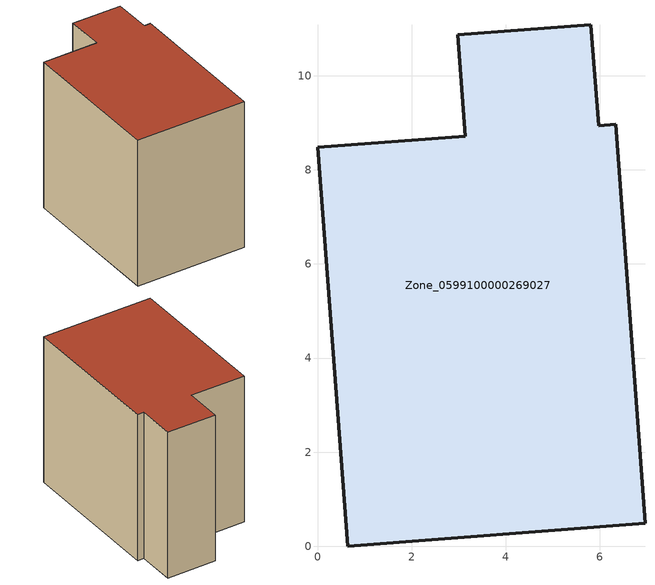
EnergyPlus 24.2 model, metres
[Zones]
Zone_0599100000269027
 floor ground (C_G): 6.96,0.49 0.64,0 0,8.47 3.14,8.72 2.98,10.87 5.8,11.08 5.97,8.94 6.34,8.96 z0
 wall outside (C_F): 5.97,8.94 5.8,11.08 2.98,10.87 3.14,8.72 0,8.47 0.64,0 6.96,0.49 6.34,8.96 5.97,8.94 z0:8.66
 roof outside (C_R): 6.96,0.49 6.34,8.96 5.97,8.94 5.8,11.08 2.98,10.87 3.14,8.72 0,8.47 0.64,0 z8.66
[BUILDING]
Pand.0599100000269027: North Axis=0; Terrain=City; Loads Convergence Tolerance Value=0.04; Temperature Convergence Tolerance Value=0.4; Solar Distribution=FullExterior; Maximum Number of Warmup Days=25; Minimum Number of Warmup Days=1
[Site:Location]
Rotterdam.The.Hague.AP_ZH_NLD Design_Conditions: Latitude=51.96; Longitude=4.45; Time Zone=1; Elevation=-4.5
[SITE:GROUNDTEMPERATURE:BUILDINGSURFACE]
18, 18, 18, 18, 18, 18, 18, 18, 18, 18, 18, 18
[MATERIAL] Thermal Absorptance=0.9; Solar Absorptance=0.7; Visible Absorptance=0.7
Name | Roughness | Thickness | Conductivity | Density | Specific Heat
G.TI.1946-1964 | MediumSmooth | 0.15 | 1 | 540 | 1210
F.TI.1946-1964 | Rough | 0.3 | 0.857143 | 1920 | 840
R.TI.1946-1964 | MediumRough | 0.2 | 0.277778 | 1500 | 1000
[CONSTRUCTION]
C_G: G.TI.1946-1964
C_F: F.TI.1946-1964
C_R: R.TI.1946-1964
[ZONE]
Zone_0599100000269027: Type=1; Multiplier=1; Ceiling Height=Autocalculate; Volume=Autocalculate; Floor Area=autocalculate; Part of Total Floor Area=Yes
[ZONEINFILTRATION:DESIGNFLOWRATE]
Infil_Zone_0599100000269027: Zone or ZoneList or Space or SpaceList=Zone_0599100000269027; Schedule=AlwaysOn; Design Flow Rate Calculation Method=Flow/Area; Flow Rate per Floor Area=0.003; Constant Term Coefficient=1; Temperature Term Coefficient=0; Velocity Term Coefficient=0; Velocity Squared Term Coefficient=0
[HVACTEMPLATE:ZONE:IDEALLOADSAIRSYSTEM]
Zone_0599100000269027: Maximum Heating Supply Air Temperature=50; Minimum Cooling Supply Air Temperature=13; Maximum Heating Supply Air Humidity Ratio=0.0156; Minimum Cooling Supply Air Humidity Ratio=0.0077; Heating Limit=NoLimit; Cooling Limit=NoLimit; Dehumidification Control Type=ConstantSensibleHeatRatio; Cooling Sensible Heat Ratio=0.7; Dehumidification Setpoint=60; Humidification Control Type=None; Humidification Setpoint=30; Outdoor Air Method=None; Outdoor Air Flow Rate per Person=0.00944; Outdoor Air Flow Rate per Zone Floor Area=0; Outdoor Air Flow Rate per Zone=0; Demand Controlled Ventilation Type=None; Outdoor Air Economizer Type=NoEconomizer; Heat Recovery Type=None; Sensible Heat Recovery Effectiveness=0.7; Latent Heat Recovery Effectiveness=0.65
[ZONECONTROL:THERMOSTAT]
ThermostatControl_Zone_0599100000269027: Zone or ZoneList=Zone_0599100000269027; Control Type Schedule=DualSetpointControlType; Control 1=Thermostat_Zone_0599100000269027; Temperature Difference Between Cutout And Setpoint=0
[THERMOSTATSETPOINT:DUALSETPOINT]
Thermostat_Zone_0599100000269027: Heating Setpoint Temperature Schedule=HeatingSetpoint_Zone_0599100000269027; Cooling Setpoint Temperature Schedule=CoolingSetpoint_Zone_0599100000269027
[SCHEDULE:COMPACT]
HeatingSetpoint_Zone_0599100000269027: Through: 12/31, For: AllDays, Until: 24:00, 21
CoolingSetpoint_Zone_0599100000269027: Through: 12/31, For: AllDays, Until: 24:00, 24
DualSetpointControlType: Through: 12/31, For: AllDays, Until: 24:00, 4
AlwaysOn: Through: 12/31, For: AllDays, Until: 24:00, 1
